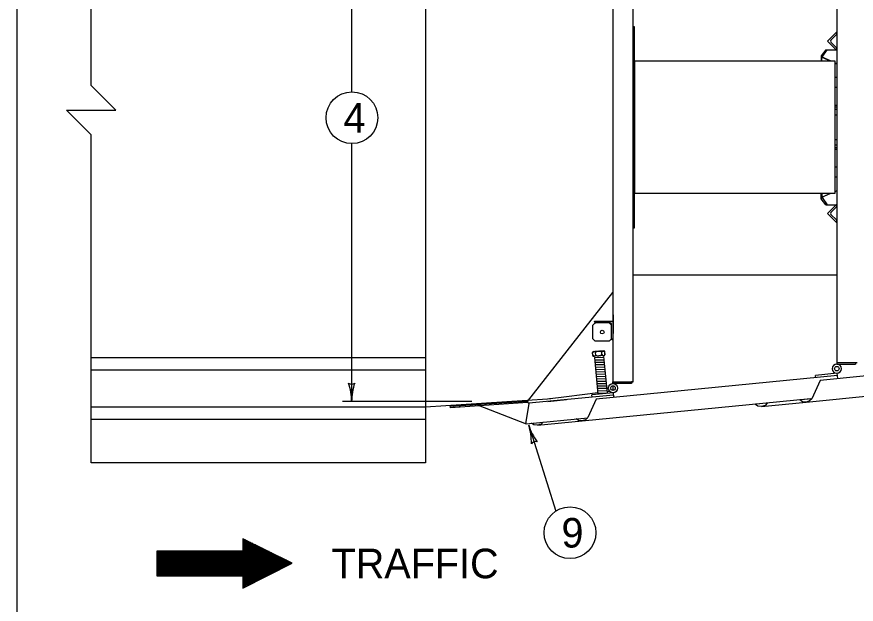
# Model space of a CAD drawing. Extents: x 1007 to 1035.5, y 1000.5 to 1021.5.
# Drawn here: x 1007 to 1012.67, y 1014.81 to 1018.78 of the extents above; entities that cross this region are included whole.
import ezdxf

# ---------------------------------------------------------------- set-up
doc = ezdxf.new("R2010")
doc.units = 0
for name, color, linetype in [('Level 1', 7, 'Continuous'), ('Level 10', 7, 'Continuous'), ('Level 11', 7, 'Continuous'), ('Level 13', 7, 'Continuous'), ('Level 14', 7, 'Continuous'), ('Level 15', 7, 'Continuous'), ('Level 2', 7, 'Continuous'), ('Level 23', 7, 'Continuous'), ('Level 4', 7, 'Continuous'), ('Level 6', 7, 'Continuous'), ('Level 63', 7, 'Continuous'), ('Level 8', 7, 'Continuous'), ('Level 9', 7, 'Continuous')]:
    doc.layers.add(name, color=color, linetype=linetype)

msp = doc.modelspace()

# ---------------------------------------------------------------- linework, layer by layer
at = {"layer": 'Level 1'}
for p, q in [((1009.7637, 1016.7655), (1009.7637, 1015.7655)), ((1009.7637, 1016.4738), (1007.5033, 1016.4738)), ((1009.7637, 1016.3905), (1007.5033, 1016.3905)), ((1009.7637, 1016.1405), (1007.5033, 1016.1405)), ((1009.7637, 1016.0571), (1007.5033, 1016.0571)), ((1010.4605, 1016.0193), (1010.6439, 1015.4382)), ((1009.7637, 1015.7655), (1007.5033, 1015.7655))]:
    msp.add_line(p, q, dxfattribs=at)
for points in [[(1007.5033, 1015.7655), (1007.5033, 1017.9813), (1007.3367, 1018.148), (1007.67, 1018.148), (1007.5033, 1018.3146), (1007.5033, 1020.5957)], [(1008.5294, 1015.2515), (1008.5292, 1015.2515)], [(1008.5461, 1015.2432), (1008.5292, 1015.2432)], [(1008.5628, 1015.2349), (1008.5292, 1015.2349)], [(1008.5796, 1015.2265), (1008.5292, 1015.2265)], [(1008.5963, 1015.2182), (1008.5292, 1015.2182)], [(1008.613, 1015.2099), (1008.5292, 1015.2099)], [(1008.6297, 1015.2015), (1008.5292, 1015.2015)], [(1008.6465, 1015.1932), (1008.5292, 1015.1932)], [(1008.6967, 1015.1682), (1007.9458, 1015.1682)], [(1008.705, 1015.164), (1007.9458, 1015.164)], [(1008.7217, 1015.1557), (1007.9458, 1015.1557)], [(1008.7385, 1015.1474), (1007.9458, 1015.1474)], [(1008.7552, 1015.139), (1007.9458, 1015.139)], [(1008.6632, 1015.1849), (1008.5292, 1015.1849)], [(1008.6799, 1015.1765), (1008.5292, 1015.1765)], [(1008.772, 1015.1307), (1007.9458, 1015.1307)], [(1008.7887, 1015.1224), (1007.9458, 1015.1224)], [(1008.8054, 1015.114), (1007.9458, 1015.114)], [(1008.8222, 1015.1057), (1007.9458, 1015.1057)], [(1008.8389, 1015.0974), (1007.9458, 1015.0974)], [(1008.8389, 1015.0974), (1007.9458, 1015.0974)], [(1008.8556, 1015.089), (1007.9458, 1015.089)], [(1008.8527, 1015.0807), (1007.9458, 1015.0807)], [(1008.8361, 1015.0724), (1007.9458, 1015.0724)], [(1008.8195, 1015.064), (1007.9458, 1015.064)], [(1008.8029, 1015.0557), (1007.9458, 1015.0557)], [(1008.7863, 1015.0474), (1007.9458, 1015.0474)], [(1008.7697, 1015.039), (1007.9458, 1015.039)], [(1008.7531, 1015.0307), (1007.9458, 1015.0307)], [(1008.7365, 1015.0224), (1007.9458, 1015.0224)], [(1008.7199, 1015.014), (1007.9458, 1015.014)], [(1008.7032, 1015.0057), (1007.9458, 1015.0057)], [(1008.6867, 1014.9974), (1008.5292, 1014.9974)], [(1008.6701, 1014.989), (1008.5292, 1014.989)], [(1008.6701, 1014.989), (1008.5292, 1014.989)], [(1008.6535, 1014.9807), (1008.5292, 1014.9807)], [(1008.6368, 1014.9724), (1008.5292, 1014.9724)], [(1008.6202, 1014.964), (1008.5292, 1014.964)], [(1008.6037, 1014.9557), (1008.5292, 1014.9557)], [(1008.5871, 1014.9474), (1008.5292, 1014.9474)], [(1008.5704, 1014.939), (1008.5292, 1014.939)], [(1008.5538, 1014.9307), (1008.5292, 1014.9307)], [(1008.5372, 1014.9224), (1008.5292, 1014.9224)]]:
    msp.add_lwpolyline(points, dxfattribs=at)
msp.add_lwpolyline([(1008.8625, 1015.0856), (1008.5292, 1015.2517), (1008.5292, 1015.1684), (1007.9458, 1015.1684), (1007.9458, 1015.0016), (1008.5292, 1015.0016), (1008.5292, 1014.9183)], close=True, dxfattribs=at)
for centre, radius, start, end in [((1009.2638, 1016.3273), 0.0313, 228.7746, 310.8913), ((1008.8728, 1016.1786), 0.3909, 0, 18.6688), ((1009.6547, 1016.1786), 0.3909, 161.3472, 179.9939), ((1008.8728, 1016.1786), 0.3909, 359.9878, 0), ((1010.8333, 1016.137), 0.3909, 197.5092, 197.5215), ((1010.8333, 1016.137), 0.3909, 197.5215, 216.1902), ((1010.0877, 1015.9016), 0.3909, 358.8686, 17.5154), ((1010.5052, 1015.8775), 0.0313, 66.2961, 148.4128)]:
    msp.add_arc(centre, radius, start, end, dxfattribs=at)
at = {"layer": 'Level 10'}
msp.add_line((1007, 1021.5), (1007, 1000.5), dxfattribs=at)
for centre in [(1009.2658, 1018.0973), (1010.7398, 1015.2918)]:
    msp.add_circle(centre, 0.175, dxfattribs=at)
at = {"layer": 'Level 11'}
msp.add_lwpolyline([(1007, 1000.5), (1035.5, 1000.5), (1035.5, 1021.5), (1007, 1021.5)], close=True, dxfattribs=at)
msp.add_lwpolyline([(1007, 1000.5), (1035.5, 1000.5), (1035.5, 1021.5), (1007, 1021.5)], close=True, dxfattribs=at)
at = {"layer": 'Level 13'}
for p, q in [((1011.0304, 1019.7539), (1011.0304, 1016.3114)), ((1011.1677, 1016.3114), (1011.1677, 1019.7539)), ((1012.5435, 1019.6228), (1012.5435, 1016.4425)), ((1011.1677, 1018.713), (1011.1677, 1017.3524)), ((1011.171, 1018.713), (1011.1677, 1018.713)), ((1011.171, 1017.3524), (1011.171, 1018.713)), ((1011.176, 1018.713), (1011.171, 1018.713)), ((1011.176, 1017.3524), (1011.176, 1018.713)), ((1012.5402, 1018.6735), (1012.4807, 1018.6146)), ((1012.5026, 1018.6215), (1012.5406, 1018.6592)), ((1012.5406, 1018.6731), (1012.5402, 1018.6735)), ((1012.4807, 1018.6146), (1012.5402, 1018.5557)), ((1012.5406, 1018.57), (1012.5026, 1018.6076)), ((1012.4682, 1018.5572), (1012.4387, 1018.5159)), ((1012.4442, 1018.508), (1012.4794, 1018.5572)), ((1012.4682, 1018.5572), (1012.4794, 1018.5572)), ((1012.4794, 1018.5572), (1012.4812, 1018.5572)), ((1012.4812, 1018.5572), (1012.4882, 1018.5572)), ((1012.4882, 1018.5572), (1012.5387, 1018.5572)), ((1012.5402, 1018.5557), (1012.5406, 1018.5561)), ((1012.5416, 1018.5572), (1012.5433, 1018.5572)), ((1012.4387, 1018.5159), (1012.4387, 1018.481)), ((1012.4387, 1018.5159), (1012.4442, 1018.508)), ((1012.4419, 1018.5059), (1012.4983, 1018.481)), ((1012.4419, 1018.481), (1012.4419, 1018.5059)), ((1012.4419, 1018.5059), (1012.4442, 1018.5059)), ((1012.4442, 1018.5059), (1012.4442, 1018.508)), ((1012.5007, 1018.481), (1012.4442, 1018.5059)), ((1012.5433, 1018.4623), (1012.5301, 1018.468)), ((1012.5301, 1018.467), (1012.5433, 1018.4612)), ((1012.5433, 1018.3699), (1012.5301, 1018.3699)), ((1012.5301, 1018.3032), (1012.5435, 1018.3032)), ((1011.1759, 1018.146), (1011.1779, 1018.1454)), ((1012.5301, 1018.1834), (1012.5435, 1018.1834)), ((1012.5324, 1018.1695), (1012.5301, 1018.1695)), ((1012.5434, 1018.154), (1012.5301, 1018.154)), ((1012.5301, 1018.1163), (1012.5435, 1018.1163)), ((1011.1779, 1017.9199), (1011.1759, 1017.9194)), ((1012.5435, 1017.949), (1012.5301, 1017.949)), ((1012.5434, 1017.9114), (1012.5301, 1017.9114)), ((1012.5324, 1017.8957), (1012.5301, 1017.8957)), ((1012.5435, 1017.8836), (1012.5301, 1017.8836)), ((1012.5435, 1017.7622), (1012.5301, 1017.7622)), ((1012.5433, 1017.6955), (1012.5301, 1017.6955)), ((1012.4387, 1017.5495), (1012.4387, 1017.5843)), ((1012.4419, 1017.5843), (1012.4419, 1017.5594)), ((1012.4419, 1017.5594), (1012.4983, 1017.5843)), ((1012.5007, 1017.5843), (1012.4442, 1017.5594)), ((1012.5301, 1017.5983), (1012.5433, 1017.6041)), ((1012.5433, 1017.603), (1012.5301, 1017.5972)), ((1012.4387, 1017.5495), (1012.4442, 1017.5572)), ((1012.4682, 1017.508), (1012.4387, 1017.5495)), ((1012.4419, 1017.5594), (1012.4442, 1017.5594)), ((1012.4442, 1017.5594), (1012.4442, 1017.5572)), ((1012.4442, 1017.5572), (1012.4794, 1017.508)), ((1012.4682, 1017.508), (1012.4794, 1017.508)), ((1012.4794, 1017.508), (1012.4812, 1017.508)), ((1012.5402, 1017.5095), (1012.4807, 1017.4507)), ((1012.4812, 1017.508), (1012.4882, 1017.508)), ((1012.4882, 1017.508), (1012.5387, 1017.508)), ((1012.5026, 1017.4576), (1012.5406, 1017.4953)), ((1012.5406, 1017.5092), (1012.5402, 1017.5095)), ((1012.5416, 1017.508), (1012.5433, 1017.508)), ((1012.4807, 1017.4507), (1012.5402, 1017.3919)), ((1012.5406, 1017.4062), (1012.5026, 1017.4437)), ((1011.1677, 1017.3524), (1011.1677, 1017.3524)), ((1011.1677, 1017.3524), (1011.171, 1017.3524)), ((1011.171, 1017.3524), (1011.176, 1017.3524)), ((1012.5402, 1017.3919), (1012.5406, 1017.3922)), ((1010.959, 1016.5193), (1010.9677, 1016.5204)), ((1010.9677, 1016.5204), (1010.9747, 1016.515)), ((1012.5435, 1016.4425), (1012.6807, 1016.4425)), ((1012.5435, 1016.4425), (1012.5435, 1016.4321)), ((1012.6695, 1016.4425), (1012.6695, 1016.4321)), ((1012.5435, 1016.4321), (1012.6695, 1016.4321)), ((1012.5925, 1016.4322), (1012.5925, 1016.4321)), ((1012.6206, 1016.4321), (1012.6206, 1016.4322)), ((1012.3356, 1016.1752), (1013.8881, 1016.3313)), ((1012.5466, 1016.3698), (1012.4002, 1016.3555)), ((1012.4018, 1016.34), (1012.4002, 1016.3555)), ((1012.5502, 1016.3335), (1012.5466, 1016.3698)), ((1011.0304, 1016.301), (1011.0304, 1016.3114)), ((1011.0304, 1016.3114), (1011.1564, 1016.3114)), ((1011.0304, 1016.3114), (1011.1564, 1016.3114)), ((1011.0304, 1016.301), (1011.0304, 1016.3114)), ((1011.1564, 1016.301), (1011.0304, 1016.301)), ((1011.1564, 1016.301), (1011.0304, 1016.301)), ((1011.0786, 1016.301), (1011.0786, 1016.301)), ((1011.0786, 1016.301), (1011.0786, 1016.301)), ((1011.1083, 1016.301), (1011.1083, 1016.301)), ((1011.1083, 1016.301), (1011.1083, 1016.301)), ((1011.1621, 1016.3114), (1011.1564, 1016.3114)), ((1011.1564, 1016.3114), (1011.1564, 1016.301)), ((1011.1564, 1016.3114), (1011.1677, 1016.3114)), ((1011.1564, 1016.3114), (1011.1677, 1016.3114)), ((1011.1564, 1016.3114), (1011.1677, 1016.3114)), ((1011.1564, 1016.3114), (1011.1677, 1016.3114)), ((1011.1564, 1016.3114), (1011.1677, 1016.3114)), ((1011.1564, 1016.3114), (1011.1677, 1016.3114)), ((1011.1564, 1016.3114), (1011.1677, 1016.3114)), ((1011.1564, 1016.3114), (1011.1677, 1016.3114)), ((1011.1564, 1016.3114), (1011.1564, 1016.301)), ((1011.1621, 1016.3114), (1011.1564, 1016.3114)), ((1010.8217, 1016.0485), (1012.3666, 1016.1997)), ((1011.9927, 1016.1597), (1011.9904, 1016.1629)), ((1011.9991, 1016.1637), (1012, 1016.1625)), ((1012, 1016.1625), (1012.0658, 1016.1692)), ((1012.0351, 1016.145), (1012.3356, 1016.1752)), ((1012.0658, 1016.1692), (1012.0664, 1016.1704)), ((1012.0751, 1016.1712), (1012.0736, 1016.1679)), ((1012.2932, 1016.19), (1012.2914, 1016.1924)), ((1012.3002, 1016.1933), (1012.3006, 1016.1928)), ((1012.3006, 1016.1928), (1012.3751, 1016.2003)), ((1010.521, 1016.019), (1010.8217, 1016.0485))]:
    msp.add_line(p, q, dxfattribs=at)
for points in [[(1014.0613, 1016.4855), (1012.4306, 1016.3215), (1012.3741, 1016.198), (1012.3594, 1016.1829), (1012.3356, 1016.1752), (1012.3107, 1016.1779), (1012.2932, 1016.19)], [(1012.5482, 1016.3542), (1010.917, 1016.1945), (1010.8602, 1016.0712), (1010.8455, 1016.056), (1010.8217, 1016.0485), (1010.7967, 1016.0512), (1010.7814, 1016.062)], [(1012.0736, 1016.1679), (1012.0589, 1016.1525), (1012.0351, 1016.145), (1012.0102, 1016.1477), (1011.9927, 1016.1597)], [(1012.3336, 1016.175), (1012.3346, 1016.1751), (1012.3356, 1016.1752)], [(1010.8197, 1016.0483), (1010.8207, 1016.0484), (1010.8217, 1016.0485)], [(1010.5582, 1016.0404), (1010.5449, 1016.0265), (1010.521, 1016.019), (1010.4961, 1016.0217), (1010.4802, 1016.0328)]]:
    msp.add_lwpolyline(points, dxfattribs=at)
for centre, major_axis, start_param, end_param in [((1012.5336, 1018.6662), (-0.00992, 0), 2.356194, 3.926991), ((1012.5097, 1018.6146), (-0.00992, 0), 5.497787, 7.068583), ((1012.5336, 1018.5631), (-0.00992, 0), 2.356194, 3.926991), ((1012.5324, 1017.8805), (0.0154, 0), 0.775289, 1.570796), ((1012.5336, 1017.5022), (-0.00992, 0), 2.356194, 3.926991), ((1012.5097, 1017.4507), (-0.00992, 0), 5.497787, 7.068583), ((1012.5336, 1017.3992), (-0.00992, 0), 2.356194, 3.926991), ((1012.5435, 1016.4009), (0.0315, 0), 1.570903, 7.838873)]:
    msp.add_ellipse(centre, major_axis=major_axis, ratio=0.991357, start_param=start_param, end_param=end_param, dxfattribs=at)
for centre, major_axis in [((1012.5435, 1016.4009), (0.0157, 0)), ((1011.0304, 1016.2698), (0.0315, 0)), ((1011.0304, 1016.2698), (0.0157, 0))]:
    msp.add_ellipse(centre, major_axis=major_axis, ratio=0.991357, dxfattribs=at)
at = {"layer": 'Level 14'}
msp.add_ellipse((1012.5324, 1018.1848), major_axis=(-0.0154, 0), ratio=0.991357, start_param=1.570796, end_param=2.366304, dxfattribs=at)
at = {"layer": 'Level 15'}
msp.add_line((1010.4452, 1016.0342), (1010.4452, 1016.0342), dxfattribs=at)
at = {"layer": 'Level 2'}
for p, q in [((1012.5435, 1017.0327), (1011.1677, 1017.0327)), ((1010.8937, 1016.489), (1010.8921, 1016.511)), ((1010.8966, 1016.5161), (1010.9577, 1016.5205)), ((1010.9693, 1016.5215), (1010.9081, 1016.517)), ((1010.9761, 1016.4952), (1010.9744, 1016.5172)), ((1010.0767, 1016.1786), (1009.2012, 1016.1786))]:
    msp.add_line(p, q, dxfattribs=at)
for centre, major_axis, start_param, end_param in [((1010.8968, 1016.5114), (-0.00478, 0), 4.783677, 6.354473), ((1010.9028, 1016.5059), (-0.0108, 0), 3.512847, 6.054506), ((1010.9353, 1016.4872), (-0.0319, 0), 4.077168, 5.490185), ((1010.933, 1016.5187), (-0.0319, 0), 0.935576, 2.348592), ((1010.9648, 1016.5102), (-0.0108, 0), 5.276441, 6.054506), ((1010.9655, 1016.5001), (-0.0108, 0), 0.371254, 2.912914), ((1010.9697, 1016.5169), (-0.00478, 0), 3.216913, 4.78771), ((1010.9036, 1016.4957), (-0.0108, 0), 0.371254, 2.912914), ((1010.8984, 1016.4894), (-0.00478, 0), 0.071288, 1.642084), ((1010.9713, 1016.4948), (-0.00478, 0), 1.646117, 3.216913)]:
    msp.add_ellipse(centre, major_axis=major_axis, ratio=0.991357, start_param=start_param, end_param=end_param, dxfattribs=at)
at = {"layer": 'Level 23'}
for p, q in [((1010.9141, 1016.4934), (1010.9129, 1016.5097)), ((1010.9554, 1016.4962), (1010.9542, 1016.5127)), ((1010.9046, 1016.4769), (1010.929, 1016.2285)), ((1010.9681, 1016.4755), (1010.9048, 1016.474)), ((1010.9696, 1016.4595), (1010.9064, 1016.458)), ((1010.9712, 1016.4435), (1010.908, 1016.4421)), ((1010.9672, 1016.483), (1010.9917, 1016.2347)), ((1010.9727, 1016.4275), (1010.9096, 1016.4261)), ((1010.9743, 1016.4115), (1010.9112, 1016.41)), ((1010.9759, 1016.3955), (1010.9127, 1016.394)), ((1010.9774, 1016.3795), (1010.9142, 1016.378)), ((1010.9791, 1016.3635), (1010.9159, 1016.362)), ((1010.9806, 1016.3475), (1010.9175, 1016.346)), ((1010.9822, 1016.3315), (1010.9191, 1016.33)), ((1010.9837, 1016.3154), (1010.9206, 1016.314)), ((1010.9854, 1016.2995), (1010.9222, 1016.298)), ((1010.9869, 1016.2835), (1010.9237, 1016.282)), ((1010.9885, 1016.2674), (1010.9253, 1016.266)), ((1010.9901, 1016.2514), (1010.9269, 1016.25)), ((1010.9916, 1016.2354), (1010.9285, 1016.234))]:
    msp.add_line(p, q, dxfattribs=at)
at = {"layer": 'Level 4'}
for p, q in [((1011.0309, 1016.7639), (1011.0309, 1016.639)), ((1010.8943, 1016.6944), (1010.9109, 1016.7108)), ((1010.8943, 1016.6023), (1010.8943, 1016.6944)), ((1010.9048, 1016.7206), (1010.9048, 1016.7212)), ((1010.9048, 1016.7212), (1011.0309, 1016.7212)), ((1010.9109, 1016.7108), (1010.9147, 1016.7108)), ((1011.0104, 1016.7108), (1010.9147, 1016.7108)), ((1011.0037, 1016.7108), (1011.0203, 1016.6945)), ((1011.0204, 1016.6061), (1011.0204, 1016.701)), ((1010.9109, 1016.5859), (1010.8943, 1016.6023)), ((1011.0037, 1016.5859), (1010.9109, 1016.5859)), ((1011.0204, 1016.6023), (1011.0037, 1016.5859)), ((1011.0204, 1016.6055), (1011.0204, 1016.6023)), ((1011.0204, 1016.6054), (1011.0204, 1016.6023)), ((1011.0204, 1016.605), (1011.0204, 1016.6023)), ((1011.0204, 1016.6049), (1011.0204, 1016.6023)), ((1011.0309, 1016.5963), (1011.0302, 1016.5963)), ((1011.034, 1016.2227), (1010.4624, 1016.1675)), ((1011.0336, 1016.2387), (1010.8872, 1016.2245)), ((1010.8887, 1016.209), (1010.8872, 1016.2245)), ((1011.0367, 1016.2062), (1011.0336, 1016.2387)), ((1011.034, 1016.2227), (1011.0342, 1016.2207)), ((1011.034, 1016.2227), (1011.0356, 1016.207)), ((1011.0342, 1016.2207), (1011.0356, 1016.207)), ((1010.4541, 1016.1792), (1009.9306, 1016.1444)), ((1010.4547, 1016.1714), (1009.9312, 1016.1365)), ((1010.0747, 1016.1574), (1010.0747, 1016.1574)), ((1010.0766, 1016.1572), (1010.0772, 1016.1494)), ((1010.1191, 1016.1526), (1010.1184, 1016.1604)), ((1010.4404, 1016.0285), (1010.4646, 1016.1654)), ((1010.4624, 1016.1675), (1010.4532, 1016.1714)), ((1010.4547, 1016.1714), (1010.4541, 1016.1792)), ((1010.4614, 1016.1619), (1010.4614, 1016.1619)), ((1010.462, 1016.1654), (1010.4624, 1016.1675)), ((1010.5899, 1016.1801), (1010.7153, 1016.1922)), ((1010.7153, 1016.1922), (1010.7152, 1016.1929)), ((1009.9312, 1016.1365), (1009.9306, 1016.1444)), ((1009.9532, 1016.1474), (1009.9538, 1016.1395)), ((1009.9957, 1016.1427), (1009.9951, 1016.1507)), ((1009.9971, 1016.1455), (1009.9972, 1016.1455)), ((1010.0329, 1016.1541), (1010.0329, 1016.1541)), ((1010.1189, 1016.1552), (1010.4442, 1016.0286)), ((1010.4442, 1016.0285), (1010.8604, 1016.0693))]:
    msp.add_line(p, q, dxfattribs=at)
for centre, major_axis in [((1010.9148, 1016.7207), (-0.00992, 0)), ((1011.0104, 1016.701), (0.00992, 0)), ((1011.0303, 1016.6061), (-0.00992, 0))]:
    msp.add_ellipse(centre, major_axis=major_axis, ratio=0.991357, start_param=0, end_param=1.570796, dxfattribs=at)
msp.add_ellipse((1010.9573, 1016.6484), major_axis=(0.0124, 0), ratio=0.991357, dxfattribs=at)
at = {"layer": 'Level 6'}
for p, q in [((1011.0304, 1016.2542), (1011.0304, 1016.2542)), ((1010.5428, 1016.1923), (1010.5428, 1016.1923))]:
    msp.add_line(p, q, dxfattribs=at)
at = {"layer": 'Level 63'}
for p, q in [((1010.9756, 1016.504), (1010.9762, 1016.4949)), ((1010.9718, 1016.4898), (1010.8987, 1016.4846))]:
    msp.add_line(p, q, dxfattribs=at)
msp.add_ellipse((1010.9715, 1016.4945), major_axis=(-0.00478, 0), ratio=0.991357, start_param=1.642084, end_param=3.21288, dxfattribs=at)
at = {"layer": 'Level 8'}
msp.add_lwpolyline([(1011.1779, 1018.481), (1012.5301, 1018.481), (1012.5301, 1017.5843), (1011.1779, 1017.5843), (1011.1779, 1018.481)], dxfattribs=at)
at = {"layer": 'Level 9'}
for p, q in [((1009.7637, 1019.9707), (1009.7637, 1016.1405)), ((1009.2637, 1019.8867), (1009.2637, 1018.2723)), ((1009.2637, 1017.9223), (1009.2637, 1016.1786)), ((1010.4517, 1016.1786), (1011.0304, 1016.9163)), ((1011.0304, 1016.2854), (1011.0304, 1016.2542)), ((1010.9282, 1016.2368), (1010.7156, 1016.2109)), ((1011.0092, 1016.2467), (1010.9907, 1016.2445)), ((1010.5884, 1016.1953), (1009.7637, 1016.1405)), ((1010.7156, 1016.2109), (1010.5884, 1016.1953)), ((1010.6106, 1016.1974), (1010.6004, 1016.1961))]:
    msp.add_line(p, q, dxfattribs=at)

# ---------------------------------------------------------------- texts
at = {"layer": 'Level 1'}
for s, p in [('4', (1009.2092, 1017.9973)), ('9', (1010.6823, 1015.1918)), ('TRAFFIC', (1009.1282, 1014.9841))]:
    msp.add_text(s, height=0.2, dxfattribs=at).set_placement(p)

doc.saveas('drawing.dxf')
